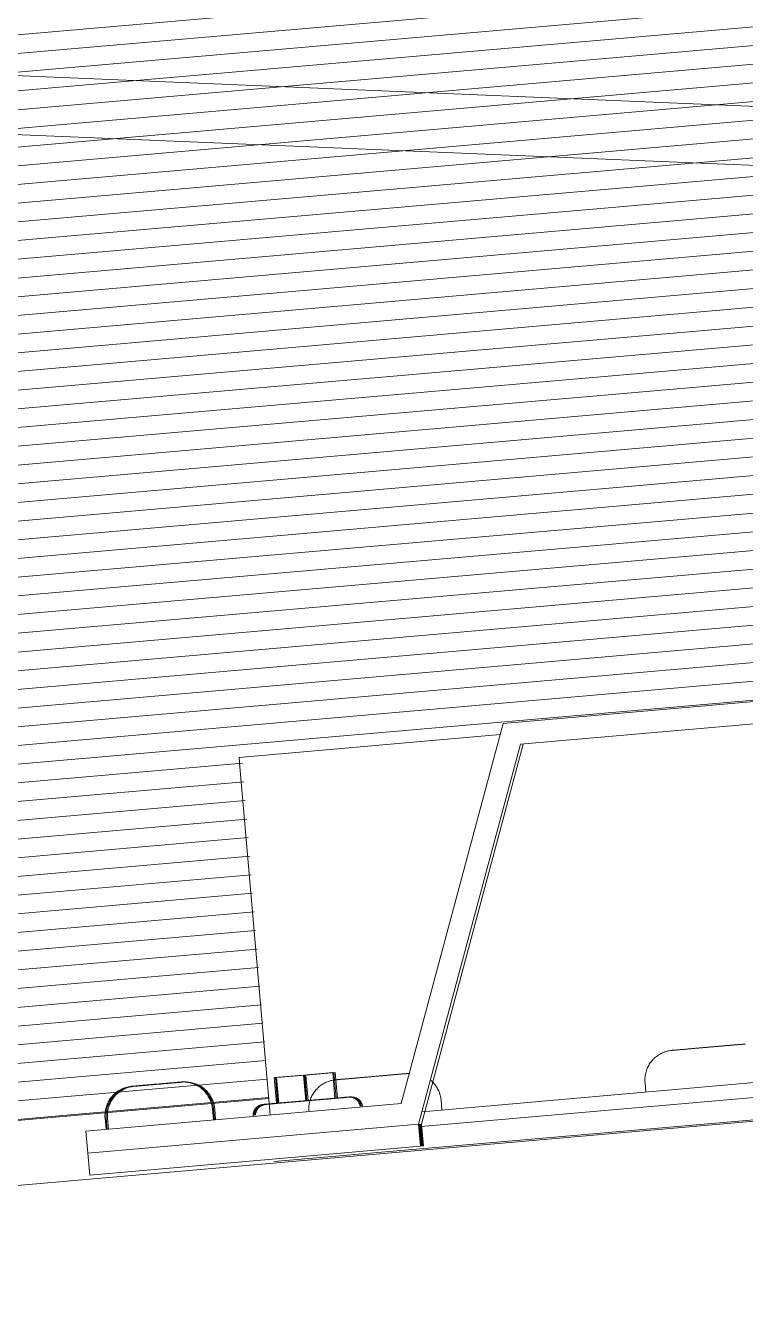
# Model space of a CAD drawing. Header units: millimetres. Extents: x 4237772 to 4686020, y -673 to 29459.
# Drawn here: x 4322725.8 to 4322823.3, y 16759.9 to 16933.9 of the extents above; entities that cross this region are included whole.
import ezdxf

# ---------------------------------------------------------------- set-up
doc = ezdxf.new("R2010")
doc.units = ezdxf.units.MM
for name, color, linetype, lineweight in [('A-ROOF', 132, 'Continuous', 5), ('A-ROOF-PATT', 132, 'Continuous', 5), ('Q-SPCQ', 91, 'Continuous', 5)]:
    doc.layers.add(name, color=color, linetype=linetype, lineweight=lineweight)

# ---------------------------------------------------------------- blocks, each defined once
blk = doc.blocks.new('Static Line_Sayfa_Metal Deck_Pan Mount - Up to 15 _ pitch - Max 2 Users-1865617-SECTION - GRIDS C4-C5')
at = {"layer": 'Q-SPCQ'}
for p, q in [((4322881.37, 16920.58), (4322506.86, 16936.16)), ((4322506.53, 16928.17), (4322882.06, 16912.55))]:
    blk.add_line(p, q, dxfattribs=at)
blk = doc.blocks.new('Static Line_Sayfa_Metal Deck_Pan Mount - Up to 15 _ pitch - Max 2 Users-1847625-SECTION - GRIDS C4-C5')
at = {"layer": 'Q-SPCQ'}
for p, q in [((4322934.71, 16851.9), (4322790.52, 16839.28)), ((4322792.88, 16836.48), (4322932.88, 16848.73)), ((4322790.52, 16839.28), (4322776.73, 16787.8)), ((4322790.13, 16837.8), (4322754.74, 16834.7)), ((4322779.08, 16784.99), (4322792.88, 16836.48)), ((4322793.26, 16836.48), (4322779.46, 16784.99)), ((4322754.74, 16834.7), (4322754.86, 16834.7)), ((4322758.97, 16786.24), (4322754.81, 16833.95)), ((4322948.33, 16801.45), (4322779.54, 16786.68)), ((4322955.44, 16800.07), (4322779.4, 16784.66)), ((4322948.51, 16799.46), (4322779.4, 16784.66)), ((4322958.73, 16797.34), (4322759.49, 16779.91)), ((4322763.47, 16791.65), (4322767.44, 16792)), ((4322767.44, 16792), (4322763.48, 16791.65)), ((4322763.63, 16791.65), (4322767.6, 16792)), ((4322767.6, 16792), (4322763.64, 16791.65)), ((4322763.79, 16791.65), (4322767.75, 16792)), ((4322767.76, 16792), (4322763.8, 16791.65)), ((4322767.44, 16792), (4322767.74, 16788.51)), ((4322767.44, 16792), (4322767.74, 16788.51)), ((4322767.6, 16792), (4322767.9, 16788.51)), ((4322767.6, 16792), (4322767.9, 16788.51)), ((4322768.06, 16788.51), (4322767.75, 16792)), ((4322768.06, 16788.51), (4322767.76, 16792)), ((4322763.48, 16791.65), (4322759.51, 16791.31)), ((4322759.51, 16791.31), (4322763.47, 16791.65)), ((4322759.51, 16791.31), (4322759.81, 16787.82)), ((4322759.51, 16791.31), (4322759.82, 16787.82)), ((4322763.64, 16791.65), (4322759.67, 16791.31)), ((4322759.67, 16791.31), (4322763.63, 16791.65)), ((4322759.67, 16791.31), (4322759.97, 16787.82)), ((4322759.67, 16791.31), (4322759.98, 16787.82)), ((4322763.8, 16791.65), (4322759.83, 16791.31)), ((4322759.83, 16791.31), (4322763.79, 16791.65)), ((4322760.13, 16787.82), (4322759.83, 16791.31)), ((4322760.13, 16787.82), (4322759.83, 16791.31)), ((4322763.47, 16791.65), (4322763.78, 16788.17)), ((4322763.78, 16788.17), (4322763.48, 16791.65)), ((4322763.63, 16791.65), (4322763.93, 16788.17)), ((4322763.94, 16788.17), (4322763.64, 16791.65)), ((4322763.79, 16791.65), (4322764.09, 16788.17)), ((4322764.1, 16788.17), (4322763.8, 16791.65)), ((4322809.76, 16790.65), (4322809.87, 16789.34)), ((4322763.78, 16788.17), (4322767.74, 16788.51)), ((4322767.74, 16788.51), (4322763.78, 16788.17)), ((4322767.9, 16788.51), (4322763.93, 16788.17)), ((4322763.94, 16788.17), (4322767.9, 16788.51)), ((4322768.06, 16788.51), (4322764.09, 16788.17)), ((4322764.1, 16788.17), (4322768.06, 16788.51)), ((4322776.73, 16787.8), (4322733.99, 16784.06)), ((4322751.26, 16785.57), (4322751.12, 16787.06)), ((4322751.41, 16785.57), (4322751.28, 16787.06)), ((4322751.57, 16785.57), (4322751.44, 16787.06)), ((4322763.78, 16788.17), (4322759.81, 16787.82)), ((4322759.82, 16787.82), (4322763.78, 16788.17)), ((4322763.93, 16788.17), (4322759.97, 16787.82)), ((4322759.98, 16787.82), (4322763.94, 16788.17)), ((4322764.09, 16788.17), (4322760.13, 16787.82)), ((4322760.13, 16787.82), (4322764.1, 16788.17)), ((4322782.24, 16786.92), (4322782.13, 16788.23)), ((4322736.58, 16785.79), (4322736.72, 16784.29)), ((4322736.74, 16785.79), (4322736.87, 16784.29)), ((4322736.9, 16785.79), (4322737.03, 16784.29)), ((4322733.99, 16784.06), (4322734.25, 16781.07)), ((4322734.25, 16781.07), (4322779.08, 16784.99)), ((4322734.25, 16781.07), (4322779.08, 16784.99)), ((4322779.08, 16784.99), (4322779.34, 16782)), ((4322779.17, 16784.99), (4322779.43, 16782)), ((4322779.26, 16784.99), (4322779.52, 16782)), ((4322779.37, 16784.99), (4322779.64, 16782)), ((4322779.46, 16784.99), (4322779.73, 16782)), ((4322779.34, 16782), (4322734.51, 16778.08)), ((4322734.25, 16781.07), (4322734.51, 16778.08))]:
    blk.add_line(p, q, dxfattribs=at)
at = {"layer": 'Q-SPCQ', "flags": 128}
for points in [[(4322823.35, 16795.86), (4322823.33, 16795.86), (4322823.31, 16795.86), (4322823.29, 16795.85), (4322823.25, 16795.85), (4322823.21, 16795.85), (4322823.16, 16795.84), (4322823.1, 16795.84), (4322823.03, 16795.83), (4322822.96, 16795.82), (4322822.87, 16795.82), (4322822.79, 16795.81), (4322822.69, 16795.8), (4322822.59, 16795.79), (4322822.48, 16795.78), (4322822.36, 16795.77), (4322822.24, 16795.76), (4322822.11, 16795.75), (4322821.98, 16795.74), (4322821.84, 16795.73), (4322821.69, 16795.71), (4322821.54, 16795.7), (4322821.39, 16795.69), (4322821.23, 16795.67), (4322821.06, 16795.66), (4322820.89, 16795.64), (4322820.72, 16795.63), (4322820.54, 16795.61), (4322820.36, 16795.6), (4322820.18, 16795.58), (4322819.99, 16795.57), (4322819.8, 16795.55), (4322819.61, 16795.53), (4322819.41, 16795.52), (4322819.22, 16795.5), (4322819.02, 16795.48), (4322818.82, 16795.46), (4322818.63, 16795.45), (4322818.43, 16795.43), (4322818.23, 16795.41), (4322818.03, 16795.39), (4322817.83, 16795.38), (4322817.63, 16795.36), (4322817.44, 16795.34), (4322817.24, 16795.33), (4322817.05, 16795.31), (4322816.86, 16795.29), (4322816.67, 16795.28), (4322816.49, 16795.26), (4322816.3, 16795.24), (4322816.12, 16795.23), (4322815.95, 16795.21), (4322815.78, 16795.2), (4322815.61, 16795.18), (4322815.45, 16795.17), (4322815.29, 16795.15), (4322815.13, 16795.14), (4322814.99, 16795.13), (4322814.84, 16795.12), (4322814.71, 16795.1), (4322814.57, 16795.09), (4322814.45, 16795.08), (4322814.33, 16795.07), (4322814.22, 16795.06), (4322814.11, 16795.05), (4322814.01, 16795.04), (4322813.92, 16795.03), (4322813.84, 16795.03), (4322813.76, 16795.02), (4322813.69, 16795.01), (4322813.63, 16795.01), (4322813.57, 16795), (4322813.52, 16795), (4322813.48, 16795), (4322813.45, 16794.99), (4322813.43, 16794.99), (4322813.41, 16794.99), (4322813.4, 16794.99)], [(4322813.41, 16794.99), (4322813.42, 16794.99), (4322813.44, 16794.99), (4322813.47, 16794.99), (4322813.5, 16795), (4322813.55, 16795), (4322813.6, 16795.01), (4322813.66, 16795.01), (4322813.72, 16795.02), (4322813.8, 16795.02), (4322813.88, 16795.03), (4322813.97, 16795.04), (4322814.06, 16795.05), (4322814.16, 16795.06), (4322814.27, 16795.06), (4322814.39, 16795.08), (4322814.51, 16795.09), (4322814.64, 16795.1), (4322814.77, 16795.11), (4322814.91, 16795.12), (4322815.06, 16795.13), (4322815.21, 16795.15), (4322815.37, 16795.16), (4322815.53, 16795.17), (4322815.69, 16795.19), (4322815.86, 16795.2), (4322816.03, 16795.22), (4322816.21, 16795.23), (4322816.39, 16795.25), (4322816.58, 16795.27), (4322816.76, 16795.28), (4322816.95, 16795.3), (4322817.15, 16795.32), (4322817.34, 16795.33), (4322817.53, 16795.35), (4322817.73, 16795.37), (4322817.93, 16795.38), (4322818.13, 16795.4), (4322818.33, 16795.42), (4322818.52, 16795.44), (4322818.72, 16795.45), (4322818.92, 16795.47), (4322819.12, 16795.49), (4322819.31, 16795.51), (4322819.51, 16795.52), (4322819.7, 16795.54), (4322819.89, 16795.56), (4322820.08, 16795.57), (4322820.27, 16795.59), (4322820.45, 16795.61), (4322820.63, 16795.62), (4322820.8, 16795.64), (4322820.98, 16795.65), (4322821.14, 16795.67), (4322821.31, 16795.68), (4322821.46, 16795.69), (4322821.62, 16795.71), (4322821.77, 16795.72), (4322821.91, 16795.73), (4322822.05, 16795.74), (4322822.18, 16795.76), (4322822.3, 16795.77), (4322822.42, 16795.78), (4322822.53, 16795.79), (4322822.64, 16795.8), (4322822.74, 16795.81), (4322822.83, 16795.81), (4322822.92, 16795.82), (4322822.99, 16795.83), (4322823.06, 16795.83), (4322823.13, 16795.84), (4322823.18, 16795.84), (4322823.23, 16795.85), (4322823.27, 16795.85), (4322823.3, 16795.85), (4322823.32, 16795.86), (4322823.34, 16795.86), (4322823.35, 16795.86)], [(4322809.76, 16790.65), (4322809.75, 16790.81), (4322809.74, 16790.97), (4322809.75, 16791.13), (4322809.75, 16791.29), (4322809.77, 16791.45), (4322809.79, 16791.61), (4322809.82, 16791.76), (4322809.85, 16791.92), (4322809.89, 16792.08), (4322809.94, 16792.23), (4322809.99, 16792.38), (4322810.05, 16792.53), (4322810.11, 16792.68), (4322810.18, 16792.82), (4322810.26, 16792.96), (4322810.34, 16793.1), (4322810.43, 16793.24), (4322810.52, 16793.37), (4322810.62, 16793.49), (4322810.72, 16793.62), (4322810.83, 16793.74), (4322810.94, 16793.85), (4322811.06, 16793.96), (4322811.18, 16794.07), (4322811.3, 16794.17), (4322811.43, 16794.26), (4322811.56, 16794.35), (4322811.7, 16794.44), (4322811.84, 16794.52), (4322811.98, 16794.59), (4322812.12, 16794.66), (4322812.27, 16794.72), (4322812.42, 16794.78), (4322812.57, 16794.83), (4322812.73, 16794.87), (4322812.88, 16794.91), (4322813.04, 16794.94), (4322813.2, 16794.97), (4322813.36, 16794.98), (4322813.4, 16794.99)], [(4322740.22, 16790.12), (4322740.23, 16790.12), (4322740.24, 16790.12), (4322740.26, 16790.12), (4322740.29, 16790.13), (4322740.31, 16790.13), (4322740.35, 16790.13), (4322740.39, 16790.14), (4322740.43, 16790.14), (4322740.48, 16790.14), (4322740.53, 16790.15), (4322740.59, 16790.15), (4322740.65, 16790.16), (4322740.72, 16790.16), (4322740.79, 16790.17), (4322740.87, 16790.18), (4322740.95, 16790.18), (4322741.04, 16790.19), (4322741.12, 16790.2), (4322741.22, 16790.21), (4322741.31, 16790.22), (4322741.41, 16790.23), (4322741.52, 16790.23), (4322741.62, 16790.24), (4322741.73, 16790.25), (4322741.84, 16790.26), (4322741.96, 16790.27), (4322742.07, 16790.28), (4322742.19, 16790.29), (4322742.32, 16790.3), (4322742.44, 16790.32), (4322742.56, 16790.33), (4322742.69, 16790.34), (4322742.82, 16790.35), (4322742.95, 16790.36), (4322743.08, 16790.37), (4322743.21, 16790.38), (4322743.34, 16790.39), (4322743.47, 16790.41), (4322743.51, 16790.41)], [(4322743.5, 16790.41), (4322743.37, 16790.4), (4322743.24, 16790.39), (4322743.11, 16790.37), (4322742.98, 16790.36), (4322742.85, 16790.35), (4322742.72, 16790.34), (4322742.6, 16790.33), (4322742.47, 16790.32), (4322742.35, 16790.31), (4322742.22, 16790.3), (4322742.1, 16790.29), (4322741.99, 16790.28), (4322741.87, 16790.27), (4322741.76, 16790.26), (4322741.65, 16790.25), (4322741.54, 16790.24), (4322741.44, 16790.23), (4322741.34, 16790.22), (4322741.24, 16790.21), (4322741.15, 16790.2), (4322741.06, 16790.19), (4322740.97, 16790.19), (4322740.89, 16790.18), (4322740.81, 16790.17), (4322740.74, 16790.17), (4322740.67, 16790.16), (4322740.61, 16790.16), (4322740.55, 16790.15), (4322740.49, 16790.15), (4322740.44, 16790.14), (4322740.4, 16790.14), (4322740.36, 16790.13), (4322740.32, 16790.13), (4322740.29, 16790.13), (4322740.27, 16790.13), (4322740.25, 16790.12), (4322740.23, 16790.12), (4322740.22, 16790.12)], [(4322740.38, 16790.12), (4322740.39, 16790.12), (4322740.4, 16790.12), (4322740.42, 16790.12), (4322740.45, 16790.13), (4322740.47, 16790.13), (4322740.51, 16790.13), (4322740.55, 16790.14), (4322740.59, 16790.14), (4322740.64, 16790.14), (4322740.69, 16790.15), (4322740.75, 16790.15), (4322740.81, 16790.16), (4322740.88, 16790.16), (4322740.95, 16790.17), (4322741.03, 16790.18), (4322741.11, 16790.18), (4322741.2, 16790.19), (4322741.28, 16790.2), (4322741.38, 16790.21), (4322741.47, 16790.22), (4322741.57, 16790.23), (4322741.67, 16790.23), (4322741.78, 16790.24), (4322741.89, 16790.25), (4322742, 16790.26), (4322742.12, 16790.27), (4322742.23, 16790.28), (4322742.35, 16790.29), (4322742.47, 16790.3), (4322742.6, 16790.32), (4322742.72, 16790.33), (4322742.85, 16790.34), (4322742.98, 16790.35), (4322743.11, 16790.36), (4322743.24, 16790.37), (4322743.37, 16790.38), (4322743.5, 16790.39), (4322743.63, 16790.41), (4322743.67, 16790.41)], [(4322743.66, 16790.41), (4322743.53, 16790.4), (4322743.4, 16790.39), (4322743.27, 16790.37), (4322743.14, 16790.36), (4322743.01, 16790.35), (4322742.88, 16790.34), (4322742.76, 16790.33), (4322742.63, 16790.32), (4322742.51, 16790.31), (4322742.38, 16790.3), (4322742.26, 16790.29), (4322742.15, 16790.28), (4322742.03, 16790.27), (4322741.92, 16790.26), (4322741.81, 16790.25), (4322741.7, 16790.24), (4322741.6, 16790.23), (4322741.5, 16790.22), (4322741.4, 16790.21), (4322741.31, 16790.2), (4322741.22, 16790.19), (4322741.13, 16790.19), (4322741.05, 16790.18), (4322740.97, 16790.17), (4322740.9, 16790.17), (4322740.83, 16790.16), (4322740.77, 16790.16), (4322740.71, 16790.15), (4322740.65, 16790.15), (4322740.6, 16790.14), (4322740.56, 16790.14), (4322740.52, 16790.13), (4322740.48, 16790.13), (4322740.45, 16790.13), (4322740.43, 16790.13), (4322740.41, 16790.12), (4322740.39, 16790.12), (4322740.38, 16790.12)], [(4322740.54, 16790.12), (4322740.55, 16790.12), (4322740.56, 16790.12), (4322740.58, 16790.12), (4322740.6, 16790.13), (4322740.63, 16790.13), (4322740.67, 16790.13), (4322740.71, 16790.14), (4322740.75, 16790.14), (4322740.8, 16790.14), (4322740.85, 16790.15), (4322740.91, 16790.15), (4322740.97, 16790.16), (4322741.04, 16790.16), (4322741.11, 16790.17), (4322741.19, 16790.18), (4322741.27, 16790.18), (4322741.35, 16790.19), (4322741.44, 16790.2), (4322741.54, 16790.21), (4322741.63, 16790.22), (4322741.73, 16790.23), (4322741.83, 16790.23), (4322741.94, 16790.24), (4322742.05, 16790.25), (4322742.16, 16790.26), (4322742.28, 16790.27), (4322742.39, 16790.28), (4322742.51, 16790.29), (4322742.63, 16790.3), (4322742.76, 16790.32), (4322742.88, 16790.33), (4322743.01, 16790.34), (4322743.14, 16790.35), (4322743.27, 16790.36), (4322743.4, 16790.37), (4322743.53, 16790.38), (4322743.66, 16790.39), (4322743.79, 16790.41), (4322743.83, 16790.41)], [(4322743.82, 16790.41), (4322743.69, 16790.4), (4322743.56, 16790.39), (4322743.43, 16790.37), (4322743.3, 16790.36), (4322743.17, 16790.35), (4322743.04, 16790.34), (4322742.91, 16790.33), (4322742.79, 16790.32), (4322742.67, 16790.31), (4322742.54, 16790.3), (4322742.42, 16790.29), (4322742.31, 16790.28), (4322742.19, 16790.27), (4322742.08, 16790.26), (4322741.97, 16790.25), (4322741.86, 16790.24), (4322741.76, 16790.23), (4322741.66, 16790.22), (4322741.56, 16790.21), (4322741.47, 16790.2), (4322741.38, 16790.19), (4322741.29, 16790.19), (4322741.21, 16790.18), (4322741.13, 16790.17), (4322741.06, 16790.17), (4322740.99, 16790.16), (4322740.93, 16790.16), (4322740.87, 16790.15), (4322740.81, 16790.15), (4322740.76, 16790.14), (4322740.72, 16790.14), (4322740.68, 16790.13), (4322740.64, 16790.13), (4322740.61, 16790.13), (4322740.59, 16790.13), (4322740.57, 16790.12), (4322740.55, 16790.12), (4322740.54, 16790.12)], [(4322746.79, 16790.7), (4322746.78, 16790.7), (4322746.77, 16790.69), (4322746.75, 16790.69), (4322746.73, 16790.69), (4322746.7, 16790.69), (4322746.66, 16790.68), (4322746.62, 16790.68), (4322746.58, 16790.68), (4322746.53, 16790.67), (4322746.48, 16790.67), (4322746.42, 16790.66), (4322746.36, 16790.66), (4322746.29, 16790.65), (4322746.22, 16790.65), (4322746.14, 16790.64), (4322746.06, 16790.63), (4322745.98, 16790.62), (4322745.89, 16790.62), (4322745.79, 16790.61), (4322745.7, 16790.6), (4322745.6, 16790.59), (4322745.5, 16790.58), (4322745.39, 16790.57), (4322745.28, 16790.56), (4322745.17, 16790.55), (4322745.05, 16790.54), (4322744.94, 16790.53), (4322744.82, 16790.52), (4322744.7, 16790.51), (4322744.57, 16790.5), (4322744.45, 16790.49), (4322744.32, 16790.48), (4322744.19, 16790.47), (4322744.06, 16790.46), (4322743.93, 16790.45), (4322743.8, 16790.43), (4322743.67, 16790.42), (4322743.54, 16790.41), (4322743.5, 16790.41)], [(4322743.51, 16790.41), (4322743.64, 16790.42), (4322743.77, 16790.43), (4322743.9, 16790.44), (4322744.03, 16790.45), (4322744.16, 16790.47), (4322744.29, 16790.48), (4322744.42, 16790.49), (4322744.54, 16790.5), (4322744.67, 16790.51), (4322744.79, 16790.52), (4322744.91, 16790.53), (4322745.03, 16790.54), (4322745.14, 16790.55), (4322745.25, 16790.56), (4322745.36, 16790.57), (4322745.47, 16790.58), (4322745.57, 16790.59), (4322745.67, 16790.6), (4322745.77, 16790.61), (4322745.86, 16790.61), (4322745.95, 16790.62), (4322746.04, 16790.63), (4322746.12, 16790.64), (4322746.2, 16790.64), (4322746.27, 16790.65), (4322746.34, 16790.66), (4322746.4, 16790.66), (4322746.46, 16790.67), (4322746.52, 16790.67), (4322746.57, 16790.68), (4322746.61, 16790.68), (4322746.65, 16790.68), (4322746.69, 16790.69), (4322746.72, 16790.69), (4322746.74, 16790.69), (4322746.76, 16790.69), (4322746.78, 16790.69), (4322746.79, 16790.7)], [(4322746.95, 16790.7), (4322746.94, 16790.7), (4322746.93, 16790.69), (4322746.91, 16790.69), (4322746.89, 16790.69), (4322746.86, 16790.69), (4322746.82, 16790.68), (4322746.78, 16790.68), (4322746.74, 16790.68), (4322746.69, 16790.67), (4322746.64, 16790.67), (4322746.58, 16790.66), (4322746.52, 16790.66), (4322746.45, 16790.65), (4322746.38, 16790.65), (4322746.3, 16790.64), (4322746.22, 16790.63), (4322746.14, 16790.62), (4322746.05, 16790.62), (4322745.95, 16790.61), (4322745.86, 16790.6), (4322745.76, 16790.59), (4322745.66, 16790.58), (4322745.55, 16790.57), (4322745.44, 16790.56), (4322745.33, 16790.55), (4322745.21, 16790.54), (4322745.1, 16790.53), (4322744.98, 16790.52), (4322744.86, 16790.51), (4322744.73, 16790.5), (4322744.61, 16790.49), (4322744.48, 16790.48), (4322744.35, 16790.47), (4322744.22, 16790.46), (4322744.09, 16790.45), (4322743.96, 16790.43), (4322743.83, 16790.42), (4322743.7, 16790.41), (4322743.66, 16790.41)], [(4322743.67, 16790.41), (4322743.8, 16790.42), (4322743.93, 16790.43), (4322744.06, 16790.44), (4322744.19, 16790.45), (4322744.32, 16790.47), (4322744.45, 16790.48), (4322744.58, 16790.49), (4322744.7, 16790.5), (4322744.82, 16790.51), (4322744.95, 16790.52), (4322745.07, 16790.53), (4322745.18, 16790.54), (4322745.3, 16790.55), (4322745.41, 16790.56), (4322745.52, 16790.57), (4322745.63, 16790.58), (4322745.73, 16790.59), (4322745.83, 16790.6), (4322745.93, 16790.61), (4322746.02, 16790.61), (4322746.11, 16790.62), (4322746.2, 16790.63), (4322746.28, 16790.64), (4322746.36, 16790.64), (4322746.43, 16790.65), (4322746.5, 16790.66), (4322746.56, 16790.66), (4322746.62, 16790.67), (4322746.68, 16790.67), (4322746.73, 16790.68), (4322746.77, 16790.68), (4322746.81, 16790.68), (4322746.85, 16790.69), (4322746.88, 16790.69), (4322746.9, 16790.69), (4322746.92, 16790.69), (4322746.94, 16790.69), (4322746.95, 16790.7)], [(4322747.11, 16790.7), (4322747.1, 16790.7), (4322747.09, 16790.69), (4322747.07, 16790.69), (4322747.04, 16790.69), (4322747.02, 16790.69), (4322746.98, 16790.68), (4322746.94, 16790.68), (4322746.9, 16790.68), (4322746.85, 16790.67), (4322746.8, 16790.67), (4322746.74, 16790.66), (4322746.68, 16790.66), (4322746.61, 16790.65), (4322746.54, 16790.65), (4322746.46, 16790.64), (4322746.38, 16790.63), (4322746.29, 16790.62), (4322746.21, 16790.62), (4322746.11, 16790.61), (4322746.02, 16790.6), (4322745.92, 16790.59), (4322745.82, 16790.58), (4322745.71, 16790.57), (4322745.6, 16790.56), (4322745.49, 16790.55), (4322745.37, 16790.54), (4322745.26, 16790.53), (4322745.14, 16790.52), (4322745.02, 16790.51), (4322744.89, 16790.5), (4322744.77, 16790.49), (4322744.64, 16790.48), (4322744.51, 16790.47), (4322744.38, 16790.46), (4322744.25, 16790.45), (4322744.12, 16790.43), (4322743.99, 16790.42), (4322743.86, 16790.41), (4322743.82, 16790.41)], [(4322743.83, 16790.41), (4322743.96, 16790.42), (4322744.09, 16790.43), (4322744.22, 16790.44), (4322744.35, 16790.45), (4322744.48, 16790.47), (4322744.61, 16790.48), (4322744.73, 16790.49), (4322744.86, 16790.5), (4322744.98, 16790.51), (4322745.11, 16790.52), (4322745.23, 16790.53), (4322745.34, 16790.54), (4322745.46, 16790.55), (4322745.57, 16790.56), (4322745.68, 16790.57), (4322745.79, 16790.58), (4322745.89, 16790.59), (4322745.99, 16790.6), (4322746.09, 16790.61), (4322746.18, 16790.61), (4322746.27, 16790.62), (4322746.36, 16790.63), (4322746.44, 16790.64), (4322746.52, 16790.64), (4322746.59, 16790.65), (4322746.66, 16790.66), (4322746.72, 16790.66), (4322746.78, 16790.67), (4322746.84, 16790.67), (4322746.89, 16790.68), (4322746.93, 16790.68), (4322746.97, 16790.68), (4322747.01, 16790.69), (4322747.04, 16790.69), (4322747.06, 16790.69), (4322747.08, 16790.69), (4322747.1, 16790.69), (4322747.11, 16790.7)], [(4322746.79, 16790.7), (4322746.95, 16790.71), (4322747.11, 16790.71), (4322747.27, 16790.71), (4322747.43, 16790.7), (4322747.59, 16790.69), (4322747.75, 16790.66), (4322747.91, 16790.64), (4322748.06, 16790.6), (4322748.22, 16790.56), (4322748.37, 16790.52), (4322748.52, 16790.46), (4322748.67, 16790.41), (4322748.82, 16790.34), (4322748.96, 16790.27), (4322749.1, 16790.2), (4322749.24, 16790.12), (4322749.37, 16790.03), (4322749.51, 16789.94), (4322749.63, 16789.84), (4322749.76, 16789.74), (4322749.87, 16789.63), (4322749.99, 16789.52), (4322750.1, 16789.4), (4322750.2, 16789.28), (4322750.3, 16789.16), (4322750.4, 16789.03), (4322750.49, 16788.9), (4322750.57, 16788.76), (4322750.65, 16788.62), (4322750.73, 16788.48), (4322750.8, 16788.34), (4322750.86, 16788.19), (4322750.91, 16788.04), (4322750.96, 16787.89), (4322751.01, 16787.73), (4322751.05, 16787.58), (4322751.08, 16787.42), (4322751.1, 16787.26), (4322751.12, 16787.1), (4322751.12, 16787.06)], [(4322746.95, 16790.7), (4322747.11, 16790.71), (4322747.27, 16790.71), (4322747.43, 16790.71), (4322747.59, 16790.7), (4322747.75, 16790.69), (4322747.91, 16790.66), (4322748.07, 16790.64), (4322748.22, 16790.6), (4322748.38, 16790.56), (4322748.53, 16790.52), (4322748.68, 16790.46), (4322748.83, 16790.41), (4322748.98, 16790.34), (4322749.12, 16790.27), (4322749.26, 16790.2), (4322749.4, 16790.12), (4322749.53, 16790.03), (4322749.66, 16789.94), (4322749.79, 16789.84), (4322749.91, 16789.74), (4322750.03, 16789.63), (4322750.15, 16789.52), (4322750.26, 16789.4), (4322750.36, 16789.28), (4322750.46, 16789.16), (4322750.56, 16789.03), (4322750.65, 16788.9), (4322750.73, 16788.76), (4322750.81, 16788.62), (4322750.89, 16788.48), (4322750.95, 16788.34), (4322751.02, 16788.19), (4322751.07, 16788.04), (4322751.12, 16787.89), (4322751.17, 16787.73), (4322751.2, 16787.58), (4322751.24, 16787.42), (4322751.26, 16787.26), (4322751.28, 16787.1), (4322751.28, 16787.06)], [(4322747.11, 16790.7), (4322747.27, 16790.71), (4322747.43, 16790.71), (4322747.59, 16790.71), (4322747.75, 16790.7), (4322747.91, 16790.69), (4322748.07, 16790.66), (4322748.22, 16790.64), (4322748.38, 16790.6), (4322748.54, 16790.56), (4322748.69, 16790.52), (4322748.84, 16790.46), (4322748.99, 16790.41), (4322749.14, 16790.34), (4322749.28, 16790.27), (4322749.42, 16790.2), (4322749.56, 16790.12), (4322749.69, 16790.03), (4322749.82, 16789.94), (4322749.95, 16789.84), (4322750.07, 16789.74), (4322750.19, 16789.63), (4322750.31, 16789.52), (4322750.42, 16789.4), (4322750.52, 16789.28), (4322750.62, 16789.16), (4322750.72, 16789.03), (4322750.81, 16788.9), (4322750.89, 16788.76), (4322750.97, 16788.62), (4322751.05, 16788.48), (4322751.11, 16788.34), (4322751.18, 16788.19), (4322751.23, 16788.04), (4322751.28, 16787.89), (4322751.33, 16787.73), (4322751.36, 16787.58), (4322751.4, 16787.42), (4322751.42, 16787.26), (4322751.44, 16787.1), (4322751.44, 16787.06)], [(4322764.18, 16786.82), (4322764.18, 16786.98), (4322764.18, 16787.14), (4322764.19, 16787.3), (4322764.2, 16787.46), (4322764.23, 16787.62), (4322764.25, 16787.78), (4322764.29, 16787.93), (4322764.33, 16788.09), (4322764.37, 16788.24), (4322764.43, 16788.39), (4322764.48, 16788.54), (4322764.55, 16788.69), (4322764.62, 16788.84), (4322764.69, 16788.98), (4322764.78, 16789.11), (4322764.86, 16789.25), (4322764.95, 16789.38), (4322765.05, 16789.51), (4322765.15, 16789.63), (4322765.26, 16789.75), (4322765.37, 16789.86), (4322765.49, 16789.97), (4322765.61, 16790.08), (4322765.74, 16790.18), (4322765.86, 16790.28), (4322766, 16790.37), (4322766.13, 16790.45), (4322766.27, 16790.53), (4322766.41, 16790.6), (4322766.56, 16790.67), (4322766.71, 16790.73), (4322766.86, 16790.79), (4322767.01, 16790.84), (4322767.16, 16790.89), (4322767.32, 16790.92), (4322767.48, 16790.95), (4322767.63, 16790.98), (4322767.79, 16791), (4322767.84, 16791)], [(4322767.84, 16791), (4322767.85, 16791), (4322767.87, 16791.01), (4322767.9, 16791.01), (4322767.94, 16791.01), (4322767.98, 16791.01), (4322768.03, 16791.02), (4322768.09, 16791.02), (4322768.16, 16791.03), (4322768.23, 16791.04), (4322768.31, 16791.04), (4322768.4, 16791.05), (4322768.5, 16791.06), (4322768.6, 16791.07), (4322768.71, 16791.08), (4322768.82, 16791.09), (4322768.95, 16791.1), (4322769.07, 16791.11), (4322769.21, 16791.12), (4322769.35, 16791.13), (4322769.49, 16791.15), (4322769.64, 16791.16), (4322769.8, 16791.17), (4322769.96, 16791.19), (4322770.13, 16791.2), (4322770.3, 16791.22), (4322770.47, 16791.23), (4322770.65, 16791.25), (4322770.83, 16791.26), (4322771.01, 16791.28), (4322771.2, 16791.3), (4322771.39, 16791.31), (4322771.58, 16791.33), (4322771.77, 16791.35), (4322771.97, 16791.36), (4322772.17, 16791.38), (4322772.36, 16791.4), (4322772.56, 16791.42), (4322772.76, 16791.43), (4322772.96, 16791.45), (4322773.16, 16791.47), (4322773.36, 16791.49), (4322773.55, 16791.5), (4322773.75, 16791.52), (4322773.94, 16791.54), (4322774.14, 16791.55), (4322774.33, 16791.57), (4322774.52, 16791.59), (4322774.7, 16791.6), (4322774.88, 16791.62), (4322775.06, 16791.63), (4322775.24, 16791.65), (4322775.41, 16791.66), (4322775.58, 16791.68), (4322775.74, 16791.69), (4322775.9, 16791.71), (4322776.05, 16791.72), (4322776.2, 16791.73), (4322776.34, 16791.75), (4322776.48, 16791.76), (4322776.61, 16791.77), (4322776.74, 16791.78), (4322776.86, 16791.79), (4322776.97, 16791.8), (4322777.07, 16791.81), (4322777.17, 16791.82), (4322777.27, 16791.83), (4322777.35, 16791.83), (4322777.43, 16791.84), (4322777.5, 16791.85), (4322777.56, 16791.85), (4322777.62, 16791.86), (4322777.66, 16791.86), (4322777.7, 16791.87)], [(4322777.72, 16791.87), (4322777.68, 16791.86), (4322777.64, 16791.86), (4322777.59, 16791.86), (4322777.53, 16791.85), (4322777.46, 16791.84), (4322777.39, 16791.84), (4322777.31, 16791.83), (4322777.22, 16791.82), (4322777.13, 16791.82), (4322777.02, 16791.81), (4322776.91, 16791.8), (4322776.8, 16791.79), (4322776.68, 16791.78), (4322776.55, 16791.76), (4322776.41, 16791.75), (4322776.27, 16791.74), (4322776.13, 16791.73), (4322775.98, 16791.71), (4322775.82, 16791.7), (4322775.66, 16791.69), (4322775.5, 16791.67), (4322775.33, 16791.66), (4322775.15, 16791.64), (4322774.97, 16791.63), (4322774.79, 16791.61), (4322774.61, 16791.6), (4322774.42, 16791.58), (4322774.23, 16791.56), (4322774.04, 16791.55), (4322773.85, 16791.53), (4322773.65, 16791.51), (4322773.46, 16791.49), (4322773.26, 16791.48), (4322773.06, 16791.46), (4322772.86, 16791.44), (4322772.66, 16791.42), (4322772.46, 16791.41), (4322772.27, 16791.39), (4322772.07, 16791.37), (4322771.87, 16791.36), (4322771.68, 16791.34), (4322771.48, 16791.32), (4322771.29, 16791.31), (4322771.11, 16791.29), (4322770.92, 16791.27), (4322770.74, 16791.26), (4322770.56, 16791.24), (4322770.38, 16791.23), (4322770.21, 16791.21), (4322770.04, 16791.2), (4322769.88, 16791.18), (4322769.72, 16791.17), (4322769.57, 16791.15), (4322769.42, 16791.14), (4322769.28, 16791.13), (4322769.14, 16791.12), (4322769.01, 16791.11), (4322768.88, 16791.09), (4322768.77, 16791.08), (4322768.65, 16791.07), (4322768.55, 16791.06), (4322768.45, 16791.06), (4322768.36, 16791.05), (4322768.27, 16791.04), (4322768.19, 16791.03), (4322768.12, 16791.03), (4322768.06, 16791.02), (4322768.01, 16791.02), (4322767.96, 16791.01), (4322767.92, 16791.01), (4322767.89, 16791.01), (4322767.86, 16791), (4322767.85, 16791), (4322767.84, 16791)], [(4322780.75, 16790.91), (4322780.87, 16790.81), (4322780.99, 16790.69), (4322781.1, 16790.58), (4322781.2, 16790.46), (4322781.3, 16790.33), (4322781.4, 16790.2), (4322781.49, 16790.07), (4322781.57, 16789.93), (4322781.65, 16789.8), (4322781.73, 16789.65), (4322781.8, 16789.51), (4322781.86, 16789.36), (4322781.91, 16789.21), (4322781.96, 16789.06), (4322782.01, 16788.9), (4322782.05, 16788.75), (4322782.08, 16788.59), (4322782.1, 16788.43), (4322782.12, 16788.27), (4322782.13, 16788.23)], [(4322736.58, 16785.79), (4322736.57, 16785.95), (4322736.57, 16786.11), (4322736.57, 16786.27), (4322736.58, 16786.43), (4322736.59, 16786.59), (4322736.62, 16786.74), (4322736.64, 16786.9), (4322736.68, 16787.06), (4322736.72, 16787.21), (4322736.76, 16787.37), (4322736.82, 16787.52), (4322736.87, 16787.67), (4322736.94, 16787.81), (4322737.01, 16787.96), (4322737.08, 16788.1), (4322737.16, 16788.24), (4322737.25, 16788.37), (4322737.34, 16788.5), (4322737.44, 16788.63), (4322737.54, 16788.75), (4322737.65, 16788.87), (4322737.76, 16788.99), (4322737.88, 16789.1), (4322738, 16789.2), (4322738.12, 16789.3), (4322738.25, 16789.4), (4322738.38, 16789.49), (4322738.52, 16789.57), (4322738.66, 16789.65), (4322738.8, 16789.72), (4322738.95, 16789.79), (4322739.09, 16789.85), (4322739.24, 16789.91), (4322739.39, 16789.96), (4322739.55, 16790), (4322739.7, 16790.04), (4322739.86, 16790.07), (4322740.02, 16790.1), (4322740.18, 16790.12), (4322740.22, 16790.12)], [(4322736.74, 16785.79), (4322736.73, 16785.95), (4322736.73, 16786.11), (4322736.73, 16786.27), (4322736.74, 16786.43), (4322736.75, 16786.59), (4322736.78, 16786.74), (4322736.8, 16786.9), (4322736.84, 16787.06), (4322736.88, 16787.21), (4322736.92, 16787.37), (4322736.97, 16787.52), (4322737.03, 16787.67), (4322737.1, 16787.81), (4322737.17, 16787.96), (4322737.24, 16788.1), (4322737.32, 16788.24), (4322737.41, 16788.37), (4322737.5, 16788.5), (4322737.6, 16788.63), (4322737.7, 16788.75), (4322737.81, 16788.87), (4322737.92, 16788.99), (4322738.04, 16789.1), (4322738.16, 16789.2), (4322738.28, 16789.3), (4322738.41, 16789.4), (4322738.54, 16789.49), (4322738.68, 16789.57), (4322738.82, 16789.65), (4322738.96, 16789.72), (4322739.1, 16789.79), (4322739.25, 16789.85), (4322739.4, 16789.91), (4322739.55, 16789.96), (4322739.71, 16790), (4322739.86, 16790.04), (4322740.02, 16790.07), (4322740.18, 16790.1), (4322740.34, 16790.12), (4322740.38, 16790.12)], [(4322736.9, 16785.79), (4322736.89, 16785.95), (4322736.89, 16786.11), (4322736.89, 16786.27), (4322736.9, 16786.43), (4322736.91, 16786.59), (4322736.93, 16786.74), (4322736.96, 16786.9), (4322737, 16787.06), (4322737.04, 16787.21), (4322737.08, 16787.37), (4322737.13, 16787.52), (4322737.19, 16787.67), (4322737.26, 16787.81), (4322737.33, 16787.96), (4322737.4, 16788.1), (4322737.48, 16788.24), (4322737.57, 16788.37), (4322737.66, 16788.5), (4322737.76, 16788.63), (4322737.86, 16788.75), (4322737.97, 16788.87), (4322738.08, 16788.99), (4322738.2, 16789.1), (4322738.32, 16789.2), (4322738.44, 16789.3), (4322738.57, 16789.4), (4322738.7, 16789.49), (4322738.84, 16789.57), (4322738.98, 16789.65), (4322739.12, 16789.72), (4322739.26, 16789.79), (4322739.41, 16789.85), (4322739.56, 16789.91), (4322739.71, 16789.96), (4322739.87, 16790), (4322740.02, 16790.04), (4322740.18, 16790.07), (4322740.34, 16790.1), (4322740.5, 16790.12), (4322740.54, 16790.12)], [(4322769.54, 16788.67), (4322769.52, 16788.67), (4322769.5, 16788.67), (4322769.47, 16788.66), (4322769.43, 16788.66), (4322769.38, 16788.66), (4322769.32, 16788.65), (4322769.25, 16788.65), (4322769.17, 16788.64), (4322769.09, 16788.63), (4322768.99, 16788.62), (4322768.89, 16788.61), (4322768.78, 16788.6), (4322768.66, 16788.59), (4322768.53, 16788.58), (4322768.4, 16788.57), (4322768.26, 16788.56), (4322768.11, 16788.55), (4322767.96, 16788.53), (4322767.79, 16788.52), (4322767.62, 16788.5), (4322767.45, 16788.49), (4322767.27, 16788.47), (4322767.08, 16788.46), (4322766.89, 16788.44), (4322766.7, 16788.42), (4322766.49, 16788.4), (4322766.29, 16788.39), (4322766.08, 16788.37), (4322765.87, 16788.35), (4322765.65, 16788.33), (4322765.43, 16788.31), (4322765.21, 16788.29), (4322764.98, 16788.27), (4322764.76, 16788.25), (4322764.53, 16788.23), (4322764.3, 16788.21), (4322764.07, 16788.19), (4322763.84, 16788.17), (4322763.77, 16788.17)], [(4322763.78, 16788.17), (4322764.01, 16788.19), (4322764.24, 16788.21), (4322764.47, 16788.23), (4322764.7, 16788.25), (4322764.93, 16788.27), (4322765.15, 16788.29), (4322765.37, 16788.31), (4322765.59, 16788.33), (4322765.81, 16788.34), (4322766.03, 16788.36), (4322766.24, 16788.38), (4322766.44, 16788.4), (4322766.65, 16788.42), (4322766.84, 16788.43), (4322767.04, 16788.45), (4322767.22, 16788.47), (4322767.41, 16788.48), (4322767.58, 16788.5), (4322767.75, 16788.51), (4322767.92, 16788.53), (4322768.07, 16788.54), (4322768.22, 16788.56), (4322768.37, 16788.57), (4322768.5, 16788.58), (4322768.63, 16788.59), (4322768.75, 16788.6), (4322768.86, 16788.61), (4322768.97, 16788.62), (4322769.06, 16788.63), (4322769.15, 16788.64), (4322769.23, 16788.64), (4322769.3, 16788.65), (4322769.36, 16788.66), (4322769.41, 16788.66), (4322769.46, 16788.66), (4322769.49, 16788.67), (4322769.52, 16788.67), (4322769.53, 16788.67), (4322769.54, 16788.67)], [(4322769.7, 16788.67), (4322769.68, 16788.67), (4322769.66, 16788.67), (4322769.63, 16788.66), (4322769.59, 16788.66), (4322769.54, 16788.66), (4322769.48, 16788.65), (4322769.41, 16788.65), (4322769.33, 16788.64), (4322769.25, 16788.63), (4322769.15, 16788.62), (4322769.05, 16788.61), (4322768.94, 16788.6), (4322768.82, 16788.59), (4322768.69, 16788.58), (4322768.56, 16788.57), (4322768.42, 16788.56), (4322768.27, 16788.55), (4322768.11, 16788.53), (4322767.95, 16788.52), (4322767.78, 16788.5), (4322767.61, 16788.49), (4322767.43, 16788.47), (4322767.24, 16788.46), (4322767.05, 16788.44), (4322766.85, 16788.42), (4322766.65, 16788.4), (4322766.45, 16788.39), (4322766.24, 16788.37), (4322766.03, 16788.35), (4322765.81, 16788.33), (4322765.59, 16788.31), (4322765.37, 16788.29), (4322765.14, 16788.27), (4322764.92, 16788.25), (4322764.69, 16788.23), (4322764.46, 16788.21), (4322764.23, 16788.19), (4322764, 16788.17), (4322763.93, 16788.17)], [(4322763.94, 16788.17), (4322764.17, 16788.19), (4322764.4, 16788.21), (4322764.63, 16788.23), (4322764.86, 16788.25), (4322765.09, 16788.27), (4322765.31, 16788.29), (4322765.53, 16788.31), (4322765.75, 16788.33), (4322765.97, 16788.34), (4322766.19, 16788.36), (4322766.4, 16788.38), (4322766.6, 16788.4), (4322766.8, 16788.42), (4322767, 16788.43), (4322767.19, 16788.45), (4322767.38, 16788.47), (4322767.56, 16788.48), (4322767.74, 16788.5), (4322767.91, 16788.51), (4322768.07, 16788.53), (4322768.23, 16788.54), (4322768.38, 16788.56), (4322768.52, 16788.57), (4322768.66, 16788.58), (4322768.79, 16788.59), (4322768.91, 16788.6), (4322769.02, 16788.61), (4322769.13, 16788.62), (4322769.22, 16788.63), (4322769.31, 16788.64), (4322769.39, 16788.64), (4322769.46, 16788.65), (4322769.52, 16788.66), (4322769.57, 16788.66), (4322769.62, 16788.66), (4322769.65, 16788.67), (4322769.68, 16788.67), (4322769.69, 16788.67), (4322769.7, 16788.67)], [(4322769.86, 16788.67), (4322769.84, 16788.67), (4322769.82, 16788.67), (4322769.79, 16788.66), (4322769.74, 16788.66), (4322769.69, 16788.66), (4322769.64, 16788.65), (4322769.57, 16788.65), (4322769.49, 16788.64), (4322769.4, 16788.63), (4322769.31, 16788.62), (4322769.21, 16788.61), (4322769.1, 16788.6), (4322768.98, 16788.59), (4322768.85, 16788.58), (4322768.72, 16788.57), (4322768.58, 16788.56), (4322768.43, 16788.55), (4322768.27, 16788.53), (4322768.11, 16788.52), (4322767.94, 16788.5), (4322767.77, 16788.49), (4322767.59, 16788.47), (4322767.4, 16788.46), (4322767.21, 16788.44), (4322767.01, 16788.42), (4322766.81, 16788.4), (4322766.61, 16788.39), (4322766.4, 16788.37), (4322766.19, 16788.35), (4322765.97, 16788.33), (4322765.75, 16788.31), (4322765.53, 16788.29), (4322765.3, 16788.27), (4322765.08, 16788.25), (4322764.85, 16788.23), (4322764.62, 16788.21), (4322764.39, 16788.19), (4322764.16, 16788.17), (4322764.09, 16788.17)], [(4322764.1, 16788.17), (4322764.33, 16788.19), (4322764.56, 16788.21), (4322764.79, 16788.23), (4322765.02, 16788.25), (4322765.25, 16788.27), (4322765.47, 16788.29), (4322765.69, 16788.31), (4322765.91, 16788.33), (4322766.13, 16788.34), (4322766.34, 16788.36), (4322766.56, 16788.38), (4322766.76, 16788.4), (4322766.96, 16788.42), (4322767.16, 16788.43), (4322767.35, 16788.45), (4322767.54, 16788.47), (4322767.72, 16788.48), (4322767.9, 16788.5), (4322768.07, 16788.51), (4322768.23, 16788.53), (4322768.39, 16788.54), (4322768.54, 16788.56), (4322768.68, 16788.57), (4322768.82, 16788.58), (4322768.95, 16788.59), (4322769.07, 16788.6), (4322769.18, 16788.61), (4322769.29, 16788.62), (4322769.38, 16788.63), (4322769.47, 16788.64), (4322769.55, 16788.64), (4322769.62, 16788.65), (4322769.68, 16788.66), (4322769.73, 16788.66), (4322769.78, 16788.66), (4322769.81, 16788.67), (4322769.84, 16788.67), (4322769.85, 16788.67), (4322769.86, 16788.67)], [(4322769.54, 16788.67), (4322769.6, 16788.68), (4322769.66, 16788.68), (4322769.72, 16788.68), (4322769.78, 16788.67), (4322769.84, 16788.67), (4322769.9, 16788.66), (4322769.96, 16788.65), (4322770.02, 16788.64), (4322770.08, 16788.62), (4322770.13, 16788.6), (4322770.19, 16788.58), (4322770.25, 16788.56), (4322770.3, 16788.54), (4322770.35, 16788.51), (4322770.41, 16788.48), (4322770.46, 16788.45), (4322770.51, 16788.42), (4322770.56, 16788.39), (4322770.61, 16788.35), (4322770.65, 16788.31), (4322770.7, 16788.27), (4322770.74, 16788.23), (4322770.78, 16788.19), (4322770.82, 16788.14), (4322770.86, 16788.09), (4322770.89, 16788.05), (4322770.93, 16788), (4322770.96, 16787.95), (4322770.99, 16787.89), (4322771.02, 16787.84), (4322771.04, 16787.79), (4322771.07, 16787.73), (4322771.09, 16787.67), (4322771.11, 16787.62), (4322771.12, 16787.56), (4322771.14, 16787.5), (4322771.15, 16787.44)], [(4322769.7, 16788.67), (4322769.76, 16788.68), (4322769.82, 16788.68), (4322769.88, 16788.68), (4322769.94, 16788.67), (4322770, 16788.67), (4322770.06, 16788.66), (4322770.12, 16788.65), (4322770.18, 16788.64), (4322770.24, 16788.62), (4322770.29, 16788.6), (4322770.35, 16788.58), (4322770.41, 16788.56), (4322770.46, 16788.54), (4322770.51, 16788.51), (4322770.57, 16788.48), (4322770.62, 16788.45), (4322770.67, 16788.42), (4322770.72, 16788.39), (4322770.77, 16788.35), (4322770.81, 16788.31), (4322770.86, 16788.27), (4322770.9, 16788.23), (4322770.94, 16788.19), (4322770.98, 16788.14), (4322771.02, 16788.09), (4322771.05, 16788.05), (4322771.09, 16788), (4322771.12, 16787.95), (4322771.15, 16787.89), (4322771.18, 16787.84), (4322771.2, 16787.79), (4322771.23, 16787.73), (4322771.25, 16787.67), (4322771.26, 16787.62), (4322771.28, 16787.56), (4322771.3, 16787.5), (4322771.31, 16787.44)], [(4322769.86, 16788.67), (4322769.92, 16788.68), (4322769.98, 16788.68), (4322770.04, 16788.68), (4322770.1, 16788.67), (4322770.16, 16788.67), (4322770.22, 16788.66), (4322770.28, 16788.65), (4322770.34, 16788.64), (4322770.39, 16788.62), (4322770.45, 16788.6), (4322770.51, 16788.58), (4322770.56, 16788.56), (4322770.62, 16788.54), (4322770.67, 16788.51), (4322770.73, 16788.48), (4322770.78, 16788.45), (4322770.83, 16788.42), (4322770.88, 16788.39), (4322770.93, 16788.35), (4322770.97, 16788.31), (4322771.02, 16788.27), (4322771.06, 16788.23), (4322771.1, 16788.19), (4322771.14, 16788.14), (4322771.18, 16788.09), (4322771.21, 16788.05), (4322771.25, 16788), (4322771.28, 16787.95), (4322771.31, 16787.89), (4322771.34, 16787.84), (4322771.36, 16787.79), (4322771.38, 16787.73), (4322771.41, 16787.67), (4322771.42, 16787.62), (4322771.44, 16787.56), (4322771.45, 16787.5), (4322771.47, 16787.44)], [(4322756.65, 16786.16), (4322756.65, 16786.22), (4322756.65, 16786.28), (4322756.66, 16786.34), (4322756.66, 16786.4), (4322756.67, 16786.46), (4322756.69, 16786.51), (4322756.7, 16786.57), (4322756.72, 16786.63), (4322756.74, 16786.69), (4322756.76, 16786.74), (4322756.78, 16786.8), (4322756.81, 16786.85), (4322756.84, 16786.9), (4322756.87, 16786.96), (4322756.9, 16787.01), (4322756.94, 16787.06), (4322756.97, 16787.1), (4322757.01, 16787.15), (4322757.05, 16787.19), (4322757.09, 16787.24), (4322757.14, 16787.28), (4322757.18, 16787.32), (4322757.23, 16787.36), (4322757.28, 16787.39), (4322757.33, 16787.42), (4322757.38, 16787.46), (4322757.43, 16787.49), (4322757.48, 16787.51), (4322757.54, 16787.54), (4322757.59, 16787.56), (4322757.65, 16787.58), (4322757.71, 16787.6), (4322757.76, 16787.62), (4322757.82, 16787.63), (4322757.88, 16787.64), (4322757.94, 16787.65), (4322758, 16787.66), (4322758.02, 16787.66)], [(4322756.81, 16786.16), (4322756.81, 16786.22), (4322756.81, 16786.28), (4322756.82, 16786.34), (4322756.82, 16786.4), (4322756.83, 16786.46), (4322756.85, 16786.51), (4322756.86, 16786.57), (4322756.88, 16786.63), (4322756.9, 16786.69), (4322756.92, 16786.74), (4322756.94, 16786.8), (4322756.97, 16786.85), (4322757, 16786.9), (4322757.03, 16786.96), (4322757.06, 16787.01), (4322757.1, 16787.06), (4322757.13, 16787.1), (4322757.17, 16787.15), (4322757.21, 16787.19), (4322757.25, 16787.24), (4322757.3, 16787.28), (4322757.34, 16787.32), (4322757.39, 16787.36), (4322757.44, 16787.39), (4322757.49, 16787.42), (4322757.54, 16787.46), (4322757.59, 16787.49), (4322757.64, 16787.51), (4322757.7, 16787.54), (4322757.75, 16787.56), (4322757.81, 16787.58), (4322757.87, 16787.6), (4322757.92, 16787.62), (4322757.98, 16787.63), (4322758.04, 16787.64), (4322758.1, 16787.65), (4322758.16, 16787.66), (4322758.18, 16787.66)], [(4322756.97, 16786.22), (4322756.97, 16786.28), (4322756.97, 16786.34), (4322756.98, 16786.4), (4322756.99, 16786.46), (4322757.01, 16786.51), (4322757.02, 16786.57), (4322757.04, 16786.63), (4322757.06, 16786.69), (4322757.08, 16786.74), (4322757.1, 16786.8), (4322757.13, 16786.85), (4322757.16, 16786.9), (4322757.19, 16786.96), (4322757.22, 16787.01), (4322757.26, 16787.06), (4322757.29, 16787.1), (4322757.33, 16787.15), (4322757.37, 16787.19), (4322757.41, 16787.24), (4322757.46, 16787.28), (4322757.5, 16787.32), (4322757.55, 16787.36), (4322757.6, 16787.39), (4322757.65, 16787.42), (4322757.7, 16787.46), (4322757.75, 16787.49), (4322757.8, 16787.51), (4322757.86, 16787.54), (4322757.91, 16787.56), (4322757.97, 16787.58), (4322758.02, 16787.6), (4322758.08, 16787.62), (4322758.14, 16787.63), (4322758.2, 16787.64), (4322758.26, 16787.65), (4322758.32, 16787.66), (4322758.33, 16787.66)], [(4322758.02, 16787.66), (4322758.03, 16787.66), (4322758.06, 16787.67), (4322758.09, 16787.67), (4322758.13, 16787.67), (4322758.18, 16787.68), (4322758.24, 16787.68), (4322758.31, 16787.69), (4322758.39, 16787.69), (4322758.47, 16787.7), (4322758.56, 16787.71), (4322758.67, 16787.72), (4322758.78, 16787.73), (4322758.9, 16787.74), (4322759.02, 16787.75), (4322759.16, 16787.76), (4322759.3, 16787.77), (4322759.45, 16787.79), (4322759.6, 16787.8), (4322759.76, 16787.82), (4322759.93, 16787.83), (4322760.11, 16787.85), (4322760.29, 16787.86), (4322760.47, 16787.88), (4322760.66, 16787.89), (4322760.86, 16787.91), (4322761.06, 16787.93), (4322761.27, 16787.95), (4322761.48, 16787.97), (4322761.69, 16787.98), (4322761.91, 16788), (4322762.13, 16788.02), (4322762.35, 16788.04), (4322762.57, 16788.06), (4322762.8, 16788.08), (4322763.03, 16788.1), (4322763.26, 16788.12), (4322763.49, 16788.14), (4322763.72, 16788.16), (4322763.78, 16788.17)], [(4322763.77, 16788.17), (4322763.54, 16788.15), (4322763.31, 16788.13), (4322763.08, 16788.11), (4322762.86, 16788.09), (4322762.63, 16788.07), (4322762.4, 16788.05), (4322762.18, 16788.03), (4322761.96, 16788.01), (4322761.74, 16787.99), (4322761.53, 16787.97), (4322761.32, 16787.95), (4322761.11, 16787.93), (4322760.91, 16787.92), (4322760.71, 16787.9), (4322760.52, 16787.88), (4322760.33, 16787.87), (4322760.15, 16787.85), (4322759.98, 16787.83), (4322759.81, 16787.82), (4322759.64, 16787.81), (4322759.48, 16787.79), (4322759.33, 16787.78), (4322759.19, 16787.77), (4322759.06, 16787.75), (4322758.93, 16787.74), (4322758.81, 16787.73), (4322758.69, 16787.72), (4322758.59, 16787.71), (4322758.49, 16787.7), (4322758.41, 16787.7), (4322758.33, 16787.69), (4322758.26, 16787.68), (4322758.2, 16787.68), (4322758.14, 16787.67), (4322758.1, 16787.67), (4322758.06, 16787.67), (4322758.04, 16787.66), (4322758.02, 16787.66), (4322758.02, 16787.66)], [(4322758.18, 16787.66), (4322758.19, 16787.66), (4322758.22, 16787.67), (4322758.25, 16787.67), (4322758.29, 16787.67), (4322758.34, 16787.68), (4322758.4, 16787.68), (4322758.47, 16787.69), (4322758.54, 16787.69), (4322758.63, 16787.7), (4322758.72, 16787.71), (4322758.83, 16787.72), (4322758.94, 16787.73), (4322759.06, 16787.74), (4322759.18, 16787.75), (4322759.32, 16787.76), (4322759.46, 16787.77), (4322759.61, 16787.79), (4322759.76, 16787.8), (4322759.92, 16787.82), (4322760.09, 16787.83), (4322760.27, 16787.85), (4322760.45, 16787.86), (4322760.63, 16787.88), (4322760.82, 16787.89), (4322761.02, 16787.91), (4322761.22, 16787.93), (4322761.43, 16787.95), (4322761.64, 16787.97), (4322761.85, 16787.98), (4322762.07, 16788), (4322762.29, 16788.02), (4322762.51, 16788.04), (4322762.73, 16788.06), (4322762.96, 16788.08), (4322763.19, 16788.1), (4322763.42, 16788.12), (4322763.65, 16788.14), (4322763.88, 16788.16), (4322763.94, 16788.17)], [(4322763.93, 16788.17), (4322763.7, 16788.15), (4322763.47, 16788.13), (4322763.24, 16788.11), (4322763.02, 16788.09), (4322762.79, 16788.07), (4322762.56, 16788.05), (4322762.34, 16788.03), (4322762.12, 16788.01), (4322761.9, 16787.99), (4322761.69, 16787.97), (4322761.48, 16787.95), (4322761.27, 16787.93), (4322761.07, 16787.92), (4322760.87, 16787.9), (4322760.68, 16787.88), (4322760.49, 16787.87), (4322760.31, 16787.85), (4322760.14, 16787.83), (4322759.96, 16787.82), (4322759.8, 16787.81), (4322759.64, 16787.79), (4322759.49, 16787.78), (4322759.35, 16787.77), (4322759.21, 16787.75), (4322759.09, 16787.74), (4322758.97, 16787.73), (4322758.85, 16787.72), (4322758.75, 16787.71), (4322758.65, 16787.7), (4322758.57, 16787.7), (4322758.49, 16787.69), (4322758.42, 16787.68), (4322758.35, 16787.68), (4322758.3, 16787.67), (4322758.26, 16787.67), (4322758.22, 16787.67), (4322758.2, 16787.66), (4322758.18, 16787.66), (4322758.18, 16787.66)], [(4322764.09, 16788.17), (4322763.86, 16788.15), (4322763.63, 16788.13), (4322763.4, 16788.11), (4322763.18, 16788.09), (4322762.95, 16788.07), (4322762.72, 16788.05), (4322762.5, 16788.03), (4322762.28, 16788.01), (4322762.06, 16787.99), (4322761.85, 16787.97), (4322761.64, 16787.95), (4322761.43, 16787.93), (4322761.23, 16787.92), (4322761.03, 16787.9), (4322760.84, 16787.88), (4322760.65, 16787.87), (4322760.47, 16787.85), (4322760.29, 16787.83), (4322760.12, 16787.82), (4322759.96, 16787.81), (4322759.8, 16787.79), (4322759.65, 16787.78), (4322759.51, 16787.77), (4322759.37, 16787.75), (4322759.25, 16787.74), (4322759.13, 16787.73), (4322759.01, 16787.72), (4322758.91, 16787.71), (4322758.81, 16787.7), (4322758.72, 16787.7), (4322758.65, 16787.69), (4322758.58, 16787.68), (4322758.51, 16787.68), (4322758.46, 16787.67), (4322758.42, 16787.67), (4322758.38, 16787.67), (4322758.36, 16787.66), (4322758.34, 16787.66), (4322758.33, 16787.66)], [(4322758.34, 16787.66), (4322758.35, 16787.66), (4322758.38, 16787.67), (4322758.41, 16787.67), (4322758.45, 16787.67), (4322758.5, 16787.68), (4322758.56, 16787.68), (4322758.63, 16787.69), (4322758.7, 16787.69), (4322758.79, 16787.7), (4322758.88, 16787.71), (4322758.99, 16787.72), (4322759.1, 16787.73), (4322759.21, 16787.74), (4322759.34, 16787.75), (4322759.48, 16787.76), (4322759.62, 16787.77), (4322759.76, 16787.79), (4322759.92, 16787.8), (4322760.08, 16787.82), (4322760.25, 16787.83), (4322760.43, 16787.85), (4322760.61, 16787.86), (4322760.79, 16787.88), (4322760.98, 16787.89), (4322761.18, 16787.91), (4322761.38, 16787.93), (4322761.59, 16787.95), (4322761.8, 16787.97), (4322762.01, 16787.98), (4322762.23, 16788), (4322762.44, 16788.02), (4322762.67, 16788.04), (4322762.89, 16788.06), (4322763.12, 16788.08), (4322763.35, 16788.1), (4322763.57, 16788.12), (4322763.8, 16788.14), (4322764.03, 16788.16), (4322764.1, 16788.17)]]:
    blk.add_lwpolyline(points, dxfattribs=at)
at = {"layer": 'Q-SPCQ'}
for centre, start_param, end_param in [((4322754.83, 16833.71), 0, 1.318576), ((4322754.95, 16833.71), 6.063352, 6.283125)]:
    blk.add_ellipse(centre, major_axis=(-0.087, 0.996), ratio=0.00069, start_param=start_param, end_param=end_param, dxfattribs=at)

msp = doc.modelspace()

# ---------------------------------------------------------------- hatches: boundary and pattern name
at = {"layer": 'A-ROOF-PATT'}
h = msp.add_hatch(dxfattribs=at)
h.set_pattern_fill('FP_8', color=256, style=0, pattern_type=2)
h.set_pattern_definition([(4.981, (-228585.203, -385739.019), (0.0097379167, 2.5354203988), [])])
h.paths.add_polyline_path([(4321452.81, 16841.74), (4321651.29, 16859.17), (4321640.65, 16856.97), (4321665.87, 16858.43), (4321670.28, 16818.17), (4321455.57, 16800.74), (4321453.06, 16840.12)])
h.paths.add_polyline_path([(4312697.85, 15911.58), (4322758.78, 16788.5), (4322755.13, 16834.64), (4322837.86, 16843.42), (4322839.19, 16848.46), (4322842.01, 16850.48), (4322841.55, 16855.76), (4322852.51, 16857.51), (4322851.56, 16859.81), (4322847.55, 16860.07), (4322844.97, 16863.65), (4322850.53, 16866.87), (4322853.18, 16867.52), (4322853.62, 16868.57), (4322861.19, 16870.97), (4322870.8, 16866.47), (4322872.83, 16866.87), (4322874.34, 16866.87), (4322876.8, 16866.87), (4322878.86, 16866.36), (4322880.76, 16866.87), (4322882.28, 16866.87), (4322884.73, 16866.87), (4322886.25, 16866.87), (4322888.7, 16866.87), (4322890.63, 16871.03), (4322889.26, 16875.82), (4322885.25, 16875.47), (4322881.28, 16921.63), (4322885.61, 16922.06), (4322884.36, 16927.68), (4322888.12, 16929.04), (4322886.65, 16917.51), (4322889.57, 16917.5), (4322890.86, 16917.53), (4322893.54, 16917.5), (4322894.83, 16917.53), (4322897.51, 16917.5), (4322898.8, 16917.53), (4322901.47, 16917.5), (4322902.77, 16917.53), (4322905.44, 16917.5), (4322906.74, 16917.53), (4322909.41, 16917.5), (4322910.71, 16917.53), (4322913.38, 16917.5), (4322914.67, 16917.53), (4322917.35, 16917.5), (4322918.64, 16917.53), (4322921.32, 16917.5), (4322922.61, 16917.53), (4322925.28, 16917.5), (4322926.58, 16917.53), (4322929.43, 16915.45), (4322930.55, 16917.53), (4322933.37, 16915.84), (4322934.52, 16917.53), (4322937.3, 16916.22), (4322938.49, 16917.53), (4322941.24, 16916.61), (4322942.45, 16910.39), (4322946.74, 16910.32), (4322951.49, 16875.91), (4322954.43, 16872.11), (4322954.49, 16869.95), (4322956.19, 16859.18), (4322970.5, 16858.96), (4322971.67, 16857.25), (4323010.16, 16858.97), (4323039.24, 16858.97), (4323058.17, 16818.22), (4323037.41, 16817.94), (4323010.16, 16817.75), (4323013.47, 16810.66), (4332377.32, 17627.85), (4330165.1, 17625.7), (4322373.48, 16936.15), (4322500.15, 16938.31), (4322504.49, 16938.64), (4322512.33, 16937.36), (4322517.16, 16933.84), (4322515.33, 16928.44), (4322509.48, 16921.52), (4322510.17, 16924.64), (4322512.36, 16923.99), (4322514.89, 16860.81), (4322507.93, 16860.81), (4322501.74, 16925.69), (4322495.87, 16928.18), (4322283.26, 16928.16), (4322056.01, 16908.05), (4322057.41, 16863.05), (4322057.62, 16860.8), (4322050.66, 16860.8), (4322046.88, 16907.24), (4321602.57, 16867.92), (4321603.15, 16863.04), (4321600.14, 16863.04), (4321600.34, 16860.79), (4321593.38, 16860.79), (4321592.37, 16867.02), (4321221.63, 16834.21), (4321229.07, 16818.18), (4321208.32, 16817.91), (4321177.86, 16817.91), (4321172.31, 16829.84), (4321062.01, 16817.9), (4321058.08, 16803.17), (4321052.76, 16802.89), (4321006.86, 16802.89), (4321010.23, 16815.5), (4310814.56, 15911.58), (4312682.86, 15911.58)])
h.paths.add_polyline_path([(4321912.84, 16800.75), (4321910.39, 16841.78), (4322123.14, 16858.44), (4322127.56, 16818.18), (4321924.66, 16801.79)])
h.paths.add_polyline_path([(4322370.12, 16800.76), (4322367.66, 16841.79), (4322580.42, 16858.44), (4322584.83, 16818.19), (4322381.93, 16801.79)])
h.paths.add_polyline_path([(4323009.35, 16810.3), (4323009.43, 16812.22), (4323009.18, 16812.22)])
h.paths.add_polyline_path([(4322918.62, 16852.59), (4322918.72, 16854.94), (4322918.57, 16853.21)])
h.paths.add_polyline_path([(4321547.08, 16855.41), (4321546.44, 16862.8), (4321567.19, 16863.1), (4321565.66, 16856.97), (4321547.6, 16855.45)])
h.paths.add_polyline_path([(4322004.35, 16855.42), (4322003.71, 16862.81), (4322024.47, 16863.11), (4322022.93, 16856.98), (4322004.87, 16855.46)])
h.paths.add_polyline_path([(4322461.63, 16855.43), (4322460.98, 16862.82), (4322481.74, 16863.12), (4322480.21, 16856.99), (4322462.15, 16855.47)])
h.paths.add_polyline_path([(4322857.2, 16857.13), (4322857.66, 16858.06), (4322857.17, 16857.51)])
h.paths.add_polyline_path([(4322872.92, 16857.46), (4322871.95, 16859.51), (4322872.92, 16857.51)])
h.paths.add_polyline_path([(4322906.71, 16857.64), (4322907.51, 16859.51), (4322906.7, 16857.81)])
h.paths.add_polyline_path([(4322910.68, 16857.64), (4322911.62, 16857.81), (4322910.67, 16857.81)])
h.paths.add_polyline_path([(4322970.59, 16882.54), (4322958.92, 16921.52), (4322958.3, 16928.7), (4322963.38, 16928.7), (4322975.56, 16882.97), (4322973.18, 16882.76)])
h.paths.add_polyline_path([(4322970.18, 16862.72), (4322961.86, 16862.72), (4322961.86, 16903.16), (4322970.59, 16882.54), (4322970.89, 16862.72), (4322970.46, 16862.72)])
h.paths.add_polyline_path([(4322005.47, 16866.14), (4322009.06, 16872.05), (4322012.55, 16874.57), (4322017.04, 16869.79), (4322021.76, 16869.38), (4322020.64, 16867.41), (4322006.47, 16866.22)])
h.paths.add_polyline_path([(4322462.74, 16866.15), (4322466.33, 16872.06), (4322469.82, 16874.58), (4322474.16, 16869.75), (4322479.03, 16869.39), (4322477.92, 16867.42), (4322463.75, 16866.23)])
h.paths.add_polyline_path([(4322939.38, 16921.12), (4322935.41, 16926.8), (4322938.68, 16929.09), (4322939.36, 16921.35)])
h.paths.add_polyline_path([(4322940.4, 16921.35), (4322940.73, 16927.79), (4322942.79, 16926.47), (4322940.48, 16921.52)])

# ---------------------------------------------------------------- linework, layer by layer
at = {"layer": 'A-ROOF', "lineweight": 15}
msp.add_line((4332377.32, 17621.17), (4312836.47, 15911.57), dxfattribs=at)
at = {"layer": 'A-ROOF'}
msp.add_line((4312697.85, 15911.58), (4322758.78, 16788.46), dxfattribs=at)

# ---------------------------------------------------------------- block references
at = {"layer": 'Q-SPCQ'}
for name in ['Static Line_Sayfa_Metal Deck_Pan Mount - Up to 15 _ pitch - Max 2 Users-1865617-SECTION - GRIDS C4-C5', 'Static Line_Sayfa_Metal Deck_Pan Mount - Up to 15 _ pitch - Max 2 Users-1847625-SECTION - GRIDS C4-C5']:
    msp.add_blockref(name, (0, 0), dxfattribs=at)

doc.saveas('drawing.dxf')
